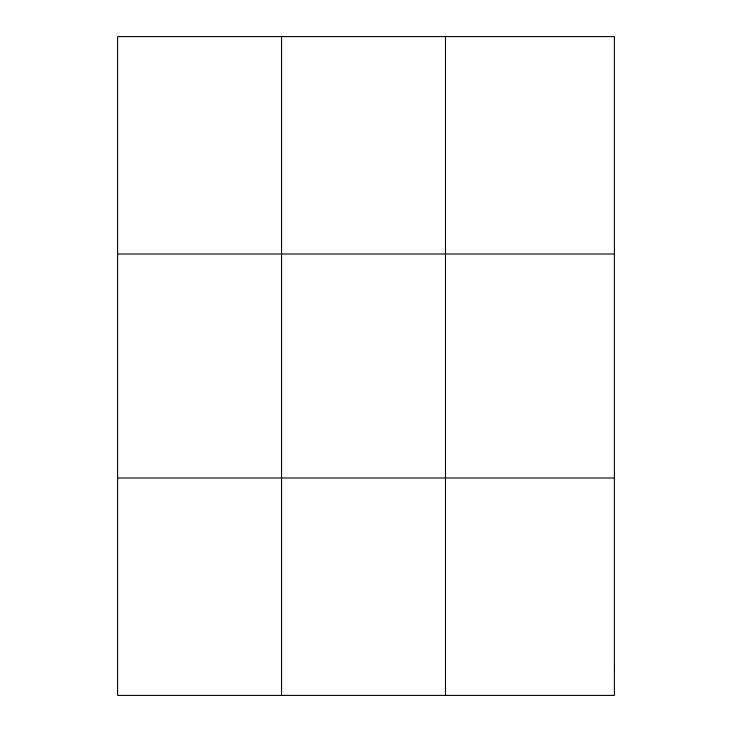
<?xml version="1.0" encoding="UTF-8"?>
<svg xmlns="http://www.w3.org/2000/svg" width="732" height="732" viewBox="0 0 732 732"><rect width="100%" height="100%" fill="white"/><g stroke="black" fill="none" stroke-linecap="round" stroke-linejoin="round"><path stroke-width="1.1" d="M281.546 695.4L281.546 36.6M445.486 695.4L445.486 36.6M117.596 254.004L614.404 254.004M117.596 477.996L614.404 477.996M614.404 671.244L614.404 695.4L117.596 695.4L117.596 36.6L614.404 36.6L614.404 671.244"/></g></svg>
